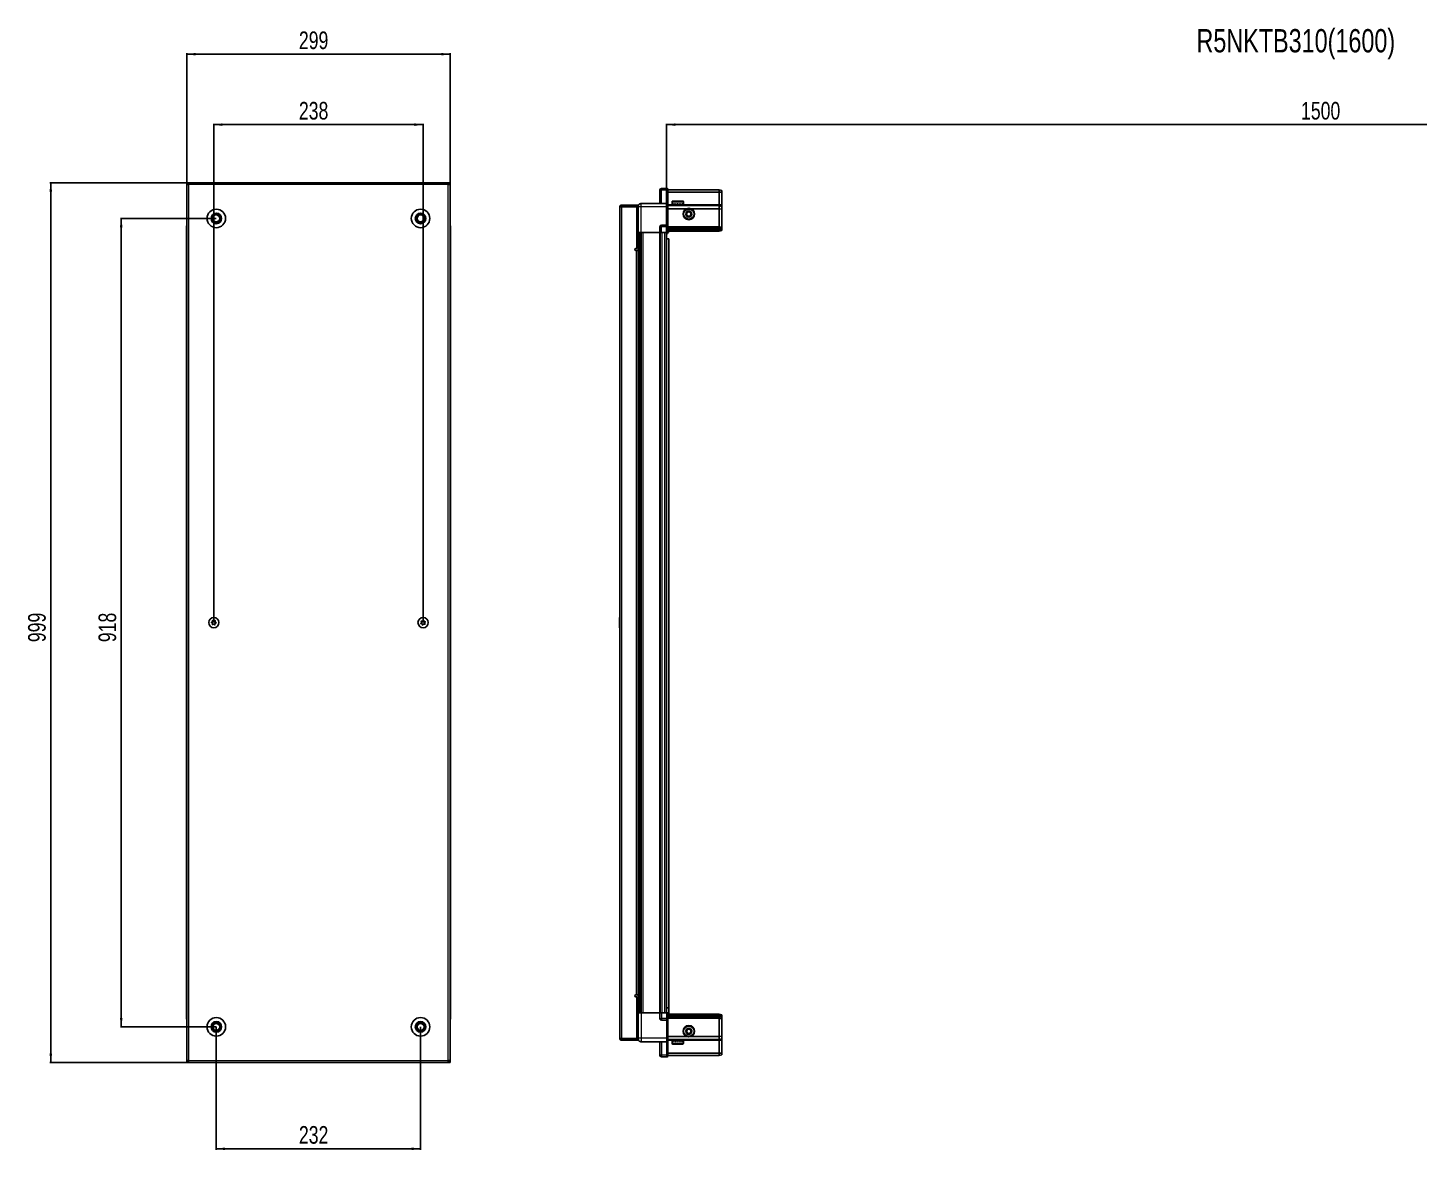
# Model space of a CAD drawing. Header units: millimetres. Extents: x 1770 to 4662, y -1076 to 1958.
# Drawn here: x 1770 to 3351, y 684 to 1958 of the extents above; entities that cross this region are included whole.
import ezdxf

# ---------------------------------------------------------------- set-up
doc = ezdxf.new("R2010")
doc.units = ezdxf.units.MM
doc.layers.add('FORMAT', color=7, linetype='Continuous')
doc.styles.add('SLDTEXTSTYLE0', font='TXT', dxfattribs={"width": 0.75})
doc.dimstyles.new('SLDDIMSTYLE0', dxfattribs={"dimtxt": 20, "dimasz": 10, "dimexe": 0, "dimexo": 0.0625, "dimgap": 5, "dimtad": 2, "dimdec": 1, "dimrnd": 1e-09, "dimzin": 12, "dimdsep": 46, "dimtxsty": 'SLDTEXTSTYLE0', "dimsah": 1, "dimcen": 0.09, "dimadec": 0, "dimazin": 3, "dimtfac": 1, "dimtofl": 0, "dimtmove": 0, "dimatfit": 3, "dimfxl": 0, "dimfrac": 2, "dimtolj": 1, "dimtzin": 12, "dimarcsym": 0})

# ---------------------------------------------------------------- blocks, each defined once
blk = doc.blocks.new('_D')
at = {"layer": 'FORMAT'}
for p, q in [((1950.9, 1782.1), (1795.4, 1782.1)), ((1796.4, 783.1), (1796.4, 1782.1)), ((1950.9, 783.1), (1795.4, 783.1))]:
    blk.add_line(p, q, dxfattribs=at)
for points in [[(1796.4, 1782.1), (1794.9, 1772.1), (1797.9, 1772.1)], [(1796.4, 783.1), (1797.9, 793.1), (1794.9, 793.1)]]:
    blk.add_solid(points, dxfattribs=at)
at = {"layer": 'FORMAT', "insert": (1770.6, 1260.4), "char_height": 20, "attachment_point": 1, "rotation": 90, "style": 'SLDTEXTSTYLE0'}
blk.add_mtext('999', dxfattribs=at)
blk = doc.blocks.new('_D_1')
at = {"layer": 'FORMAT'}
for p, q in [((1950.9, 1782.1), (1950.9, 1929.1)), ((2249.9, 1928.1), (1950.9, 1928.1)), ((2249.9, 1782.1), (2249.9, 1929.1))]:
    blk.add_line(p, q, dxfattribs=at)
for points in [[(1950.9, 1928.1), (1960.9, 1926.6), (1960.9, 1929.6)], [(2249.9, 1928.1), (2239.9, 1929.6), (2239.9, 1926.6)]]:
    blk.add_solid(points, dxfattribs=at)
at = {"layer": 'FORMAT', "insert": (2078.2, 1953.9), "char_height": 20, "attachment_point": 1, "style": 'SLDTEXTSTYLE0'}
blk.add_mtext('299', dxfattribs=at)
blk = doc.blocks.new('_D_2')
at = {"layer": 'FORMAT'}
for p, q in [((1984.4, 823.6), (1984.4, 684.1)), ((2216.4, 823.6), (2216.4, 684.1)), ((1984.4, 685.1), (2216.4, 685.1))]:
    blk.add_line(p, q, dxfattribs=at)
for points in [[(1984.4, 685.1), (1994.4, 683.6), (1994.4, 686.6)], [(2216.4, 685.1), (2206.4, 686.6), (2206.4, 683.6)]]:
    blk.add_solid(points, dxfattribs=at)
at = {"layer": 'FORMAT', "insert": (2078.2, 710.9), "char_height": 20, "attachment_point": 1, "style": 'SLDTEXTSTYLE0'}
blk.add_mtext('232', dxfattribs=at)
blk = doc.blocks.new('_D_3')
at = {"layer": 'FORMAT'}
for p, q in [((1981.4, 1282.6), (1981.4, 1849.1)), ((2219.4, 1282.6), (2219.4, 1849.1)), ((1981.4, 1848.1), (2219.4, 1848.1))]:
    blk.add_line(p, q, dxfattribs=at)
for points in [[(1981.4, 1848.1), (1991.4, 1846.6), (1991.4, 1849.6)], [(2219.4, 1848.1), (2209.4, 1849.6), (2209.4, 1846.6)]]:
    blk.add_solid(points, dxfattribs=at)
at = {"layer": 'FORMAT', "insert": (2078.2, 1873.9), "char_height": 20, "attachment_point": 1, "style": 'SLDTEXTSTYLE0'}
blk.add_mtext('238', dxfattribs=at)
blk = doc.blocks.new('_D_4')
at = {"layer": 'FORMAT'}
for p, q in [((1984.4, 1741.6), (1875.4, 1741.6)), ((1876.4, 1741.6), (1876.4, 823.6)), ((1984.4, 823.6), (1875.4, 823.6))]:
    blk.add_line(p, q, dxfattribs=at)
for points in [[(1876.4, 1741.6), (1874.9, 1731.6), (1877.9, 1731.6)], [(1876.4, 823.6), (1877.9, 833.6), (1874.9, 833.6)]]:
    blk.add_solid(points, dxfattribs=at)
at = {"layer": 'FORMAT', "insert": (1850.6, 1260.4), "char_height": 20, "attachment_point": 1, "rotation": 90, "style": 'SLDTEXTSTYLE0'}
blk.add_mtext('918', dxfattribs=at)
blk = doc.blocks.new('_D_5')
at = {"layer": 'FORMAT'}
for p, q in [((2495.9, 1725.6), (2495.9, 1849.1)), ((3995.9, 1725.6), (3995.9, 1849.1)), ((2495.9, 1848.1), (3995.9, 1848.1))]:
    blk.add_line(p, q, dxfattribs=at)
for points in [[(2495.9, 1848.1), (2505.9, 1846.6), (2505.9, 1849.6)], [(3995.9, 1848.1), (3985.9, 1849.6), (3985.9, 1846.6)]]:
    blk.add_solid(points, dxfattribs=at)
at = {"layer": 'FORMAT', "insert": (3216.4, 1873.9), "char_height": 20, "attachment_point": 1, "style": 'SLDTEXTSTYLE0'}
blk.add_mtext('1500', dxfattribs=at)

msp = doc.modelspace()

# ---------------------------------------------------------------- linework, layer by layer
at = {"color": 7, "linetype": 'Continuous', "lineweight": 25}
for p, q in [((1950.9, 1780.59), (1950.9, 1782.09)), ((1953, 1782.09), (1950.9, 1782.09)), ((1950.9, 1780.59), (1953, 1780.59)), ((1950.9, 1780.59), (1950.9, 1779.99)), ((1950.9, 1779.99), (1950.9, 785.19)), ((1950.9, 1779.99), (1953, 1779.99)), ((1953, 1782.09), (1953, 1779.99)), ((2247.8, 1782.09), (1953, 1782.09)), ((2247.8, 1779.99), (2247.8, 1782.09)), ((2249.9, 1782.09), (2247.8, 1782.09)), ((2247.8, 1780.59), (2249.9, 1780.59)), ((2247.8, 1779.99), (2249.9, 1779.99)), ((2249.9, 1780.59), (2249.9, 1782.09)), ((2249.9, 1779.99), (2249.9, 1780.59)), ((2249.9, 785.19), (2249.9, 1779.99)), ((2488.07, 1773.59), (2488.07, 1758.59)), ((2496.07, 1775.59), (2490.07, 1775.59)), ((2496.07, 1775.59), (2496.4, 1775.59)), ((2496.07, 1775.59), (2496.07, 1773.59)), ((2496.07, 1758.79), (2496.07, 1773.59)), ((2496.07, 1758.79), (2496.07, 1773.59)), ((2497.27, 1775.09), (2496.4, 1775.59)), ((2497.27, 1773.59), (2497.27, 1775.09)), ((2555.57, 1774.09), (2497.27, 1774.09)), ((2497.27, 1773.59), (2497.27, 1758.79)), ((2555.57, 1771.59), (2497.27, 1771.59)), ((2555.57, 1774.09), (2555.57, 1771.59)), ((2558.57, 1773.29), (2555.57, 1774.09)), ((2555.57, 1771.59), (2555.57, 1757.09)), ((2558.57, 1771.44), (2555.57, 1771.59)), ((2558.57, 1771.44), (2558.57, 1773.29)), ((2558.57, 1757.09), (2558.57, 1771.44)), ((2444.07, 1754.74), (2442.57, 1754.74)), ((2442.57, 1754.24), (2442.57, 1754.74)), ((2442.57, 810.94), (2442.57, 1754.24)), ((2444.67, 1755.34), (2444.67, 1756.84)), ((2444.67, 1756.84), (2445.57, 1756.84)), ((2444.67, 1755.34), (2445.57, 1755.34)), ((2444.67, 1754.84), (2462.07, 1754.84)), ((2445.57, 1756.84), (2462.07, 1756.84)), ((2445.57, 1755.34), (2445.57, 1756.84)), ((2445.57, 1755.34), (2462.07, 1755.34)), ((2462.07, 1755.34), (2462.07, 1756.84)), ((2463.57, 1754.84), (2462.07, 1754.84)), ((2462.07, 1754.84), (2462.07, 1707.34)), ((2463.57, 1754.59), (2463.57, 1725.59)), ((2496.07, 1758.59), (2467.07, 1758.59)), ((2496.07, 1758.59), (2496.07, 1758.79)), ((2496.07, 1758.59), (2497.27, 1758.59)), ((2496.07, 1754.59), (2496.07, 1758.59)), ((2496.07, 1734.29), (2496.07, 1754.59)), ((2497.27, 1758.79), (2497.27, 1758.59)), ((2497.27, 1758.59), (2497.27, 1754.59)), ((2555.57, 1756.09), (2497.27, 1756.09)), ((2497.27, 1754.59), (2497.27, 1734.29)), ((2502.07, 1760.49), (2502.07, 1758.09)), ((2502.07, 1758.09), (2502.07, 1757.59)), ((2502.07, 1757.59), (2502.2, 1757.59)), ((2502.39, 1758.09), (2502.2, 1758.09)), ((2502.2, 1758.09), (2502.2, 1757.59)), ((2502.2, 1757.59), (2502.39, 1757.59)), ((2502.39, 1758.09), (2502.39, 1757.59)), ((2502.39, 1757.59), (2502.92, 1757.59)), ((2502.87, 1761.29), (2510.04, 1761.29)), ((2503.32, 1758.09), (2502.92, 1758.09)), ((2502.92, 1758.09), (2502.92, 1757.59)), ((2502.92, 1757.59), (2503.32, 1757.59)), ((2503.32, 1758.09), (2503.32, 1757.59)), ((2503.32, 1757.59), (2504.19, 1757.59)), ((2504.17, 1757.59), (2504.17, 1757.49)), ((2504.17, 1757.49), (2512.97, 1757.49)), ((2504.77, 1758.09), (2504.19, 1758.09)), ((2504.19, 1758.09), (2504.19, 1757.59)), ((2504.19, 1757.59), (2504.77, 1757.59)), ((2504.57, 1757.09), (2505.26, 1756.61)), ((2504.57, 1757.09), (2509.6, 1757.09)), ((2505.26, 1756.61), (2504.57, 1756.13)), ((2504.57, 1756.13), (2504.57, 1756.09)), ((2504.57, 1756.13), (2509.6, 1756.13)), ((2504.77, 1758.09), (2504.77, 1757.59)), ((2504.77, 1757.59), (2505.89, 1757.59)), ((2505.26, 1756.61), (2509.42, 1756.61)), ((2506.58, 1758.09), (2505.89, 1758.09)), ((2505.89, 1758.09), (2505.89, 1757.59)), ((2505.89, 1757.59), (2506.58, 1757.59)), ((2506.58, 1758.09), (2506.58, 1757.59)), ((2506.58, 1757.59), (2507.85, 1757.59)), ((2508.59, 1758.09), (2507.85, 1758.09)), ((2507.85, 1758.09), (2507.85, 1757.59)), ((2507.85, 1757.59), (2508.08, 1757.59)), ((2508.08, 1758.09), (2508.08, 1757.59)), ((2508.58, 1758.09), (2508.58, 1757.59)), ((2508.58, 1757.59), (2508.59, 1757.59)), ((2508.59, 1758.09), (2508.59, 1757.59)), ((2508.59, 1757.59), (2509.88, 1757.59)), ((2509.42, 1756.61), (2511.88, 1756.61)), ((2509.6, 1757.09), (2512.57, 1757.09)), ((2509.6, 1756.13), (2512.57, 1756.13)), ((2510.6, 1758.09), (2509.88, 1758.09)), ((2509.88, 1758.09), (2509.88, 1757.59)), ((2509.94, 1758.09), (2509.94, 1757.59)), ((2509.94, 1757.59), (2510.6, 1757.59)), ((2510.04, 1761.29), (2514.27, 1761.29)), ((2510.6, 1758.09), (2510.6, 1757.59)), ((2510.6, 1757.59), (2511.79, 1757.59)), ((2512.41, 1758.09), (2511.79, 1758.09)), ((2511.79, 1758.09), (2511.79, 1757.59)), ((2511.79, 1757.59), (2512.41, 1757.59)), ((2511.88, 1756.61), (2512.57, 1757.09)), ((2512.57, 1756.13), (2511.88, 1756.61)), ((2512.41, 1758.09), (2512.41, 1757.59)), ((2512.41, 1757.59), (2513.37, 1757.59)), ((2512.57, 1756.09), (2512.57, 1756.13)), ((2512.97, 1757.49), (2512.97, 1757.59)), ((2513.84, 1758.09), (2513.37, 1758.09)), ((2513.37, 1758.09), (2513.37, 1757.59)), ((2513.37, 1757.59), (2513.84, 1757.59)), ((2513.84, 1758.09), (2513.84, 1757.59)), ((2513.84, 1757.59), (2514.49, 1757.59)), ((2514.76, 1758.09), (2514.49, 1758.09)), ((2514.49, 1758.09), (2514.49, 1757.59)), ((2514.49, 1757.59), (2514.76, 1757.59)), ((2514.76, 1758.09), (2514.76, 1757.59)), ((2514.76, 1757.59), (2515.03, 1757.59)), ((2515.07, 1758.09), (2515.03, 1758.09)), ((2515.03, 1758.09), (2515.03, 1757.59)), ((2515.03, 1757.59), (2515.07, 1757.59)), ((2515.07, 1758.09), (2515.07, 1760.49)), ((2515.07, 1758.09), (2515.07, 1757.59)), ((2555.57, 1757.09), (2555.57, 1756.09)), ((2555.57, 1756.09), (2555.57, 1752.59)), ((2558.57, 1755.29), (2555.57, 1756.09)), ((2558.57, 1755.29), (2558.57, 1757.09)), ((2558.57, 1752.26), (2558.57, 1755.29)), ((2518.57, 1752.59), (2497.27, 1752.59)), ((2555.57, 1752.59), (2523.57, 1752.59)), ((2555.57, 1752.59), (2555.57, 1732.09)), ((2555.57, 1752.59), (2558.57, 1752.26)), ((2558.57, 1732.09), (2558.57, 1752.26)), ((1950.4, 1732.09), (1950.4, 1725.59)), ((1950.4, 1725.59), (1950.4, 1732.09)), ((1950.4, 1725.59), (1950.4, 1725.59)), ((1950.9, 1725.59), (1950.4, 1725.59)), ((1950.55, 1725.59), (1950.55, 839.59)), ((2249.9, 1733.42), (2249.9, 1733.42)), ((2249.9, 1725.59), (2250.4, 1725.59)), ((2250.25, 839.59), (2250.25, 1725.59)), ((2250.4, 1732.09), (2250.4, 1725.59)), ((2250.4, 1725.59), (2250.4, 1732.09)), ((2250.4, 1725.59), (2250.4, 1725.59)), ((2250.4, 1725.59), (2250.4, 1725.59)), ((2462.07, 1728.34), (2463.57, 1728.34)), ((2463.57, 1725.59), (2462.07, 1725.59)), ((2464.22, 839.59), (2464.22, 1725.59)), ((2466.01, 1725.59), (2466.01, 839.59)), ((2466.05, 1725.59), (2466.05, 839.59)), ((2488.07, 1725.59), (2467.07, 1725.59)), ((2488.07, 1732.09), (2488.07, 1725.59)), ((2488.07, 1725.59), (2490.07, 1725.59)), ((2488.72, 839.59), (2488.72, 1725.59)), ((2496.07, 1734.09), (2490.07, 1734.09)), ((2496.07, 1725.59), (2490.07, 1725.59)), ((2495.92, 839.59), (2495.92, 1725.59)), ((2496.07, 1734.09), (2496.07, 1734.29)), ((2496.07, 1734.09), (2496.07, 1732.09)), ((2496.07, 1734.09), (2497.27, 1734.09)), ((2496.07, 1725.59), (2496.07, 1732.09)), ((2496.07, 1725.59), (2496.07, 1732.09)), ((2496.07, 1725.59), (2496.4, 1725.59)), ((2496.07, 1725.59), (2496.07, 1725.59)), ((2496.4, 1725.59), (2496.4, 1732.09)), ((2497.27, 1725.59), (2496.4, 1725.59)), ((2496.4, 1725.59), (2496.4, 1725.59)), ((2497.27, 1734.29), (2497.27, 1734.09)), ((2497.27, 1733.42), (2497.27, 1734.09)), ((2497.27, 1733.42), (2497.27, 1725.59)), ((2555.57, 1731.09), (2497.27, 1731.09)), ((2555.57, 1730.09), (2497.27, 1730.09)), ((2555.57, 1728.59), (2497.27, 1728.59)), ((2555.57, 1727.09), (2497.27, 1727.09)), ((2555.57, 1732.09), (2555.57, 1731.09)), ((2555.57, 1731.09), (2555.57, 1730.09)), ((2555.57, 1731.09), (2558.57, 1730.29)), ((2555.57, 1730.09), (2555.57, 1728.59)), ((2555.57, 1730.09), (2558.57, 1729.55)), ((2555.57, 1728.59), (2558.57, 1729.05)), ((2555.57, 1728.59), (2555.57, 1727.09)), ((2555.57, 1727.09), (2558.57, 1727.9)), ((2558.57, 1730.29), (2558.57, 1732.09)), ((2558.57, 1729.55), (2558.57, 1730.29)), ((2558.57, 1729.05), (2558.57, 1729.55)), ((2558.57, 1727.9), (2558.57, 1729.05)), ((2462.07, 1707.34), (2460.72, 1707.34)), ((2495.92, 1718.59), (2498.42, 1718.59)), ((2498.42, 1718.59), (2498.42, 845.09)), ((2460.72, 1705.34), (2461.47, 1705.34)), ((2461.47, 1705.34), (2463.57, 1705.34)), ((2463.57, 1705.34), (2463.57, 859.84)), ((2442.57, 1288.38), (2442.27, 1288.38)), ((2442.27, 1276.81), (2442.27, 1288.38)), ((2464.07, 1292.09), (2464.07, 1273.09)), ((2442.27, 1276.81), (2442.57, 1276.81)), ((2461.47, 859.84), (2460.72, 859.84)), ((2460.72, 857.84), (2462.07, 857.84)), ((2463.57, 859.84), (2461.47, 859.84)), ((2462.07, 857.84), (2462.07, 810.34)), ((1950.4, 833.09), (1950.4, 839.59)), ((1950.4, 839.59), (1950.4, 839.59)), ((1950.4, 839.59), (1950.4, 839.59)), ((1950.4, 839.59), (1950.4, 833.09)), ((1950.9, 839.59), (1950.4, 839.59)), ((2249.9, 839.59), (2250.4, 839.59)), ((2250.4, 839.59), (2250.4, 839.59)), ((2250.4, 833.09), (2250.4, 839.59)), ((2250.4, 839.59), (2250.4, 833.09)), ((2463.57, 839.59), (2462.07, 839.59)), ((2463.57, 810.59), (2463.57, 839.59)), ((2488.07, 839.59), (2467.07, 839.59)), ((2488.07, 833.09), (2488.07, 839.59)), ((2488.07, 839.59), (2490.07, 839.59)), ((2496.07, 839.59), (2490.07, 839.59)), ((2498.42, 845.09), (2495.92, 845.09)), ((2496.07, 833.09), (2496.07, 839.59)), ((2496.07, 839.59), (2496.4, 839.59)), ((2496.4, 833.09), (2496.4, 839.59)), ((2496.4, 839.59), (2497.27, 839.59)), ((2497.27, 839.59), (2497.27, 831.77)), ((2555.57, 838.09), (2497.27, 838.09)), ((2498.42, 845.09), (2498.42, 838.09)), ((2555.57, 836.59), (2555.57, 838.09)), ((2555.57, 838.09), (2558.57, 837.29)), ((1950.9, 831.77), (1950.9, 831.77)), ((2463.57, 836.84), (2462.07, 836.84)), ((2496.07, 831.09), (2490.07, 831.09)), ((2496.07, 833.09), (2496.07, 831.09)), ((2496.07, 833.09), (2496.07, 831.09)), ((2496.07, 831.09), (2497.27, 831.09)), ((2496.07, 830.89), (2496.07, 831.09)), ((2496.07, 810.59), (2496.07, 830.89)), ((2555.57, 836.59), (2497.27, 836.59)), ((2555.57, 835.09), (2497.27, 835.09)), ((2555.57, 834.09), (2497.27, 834.09)), ((2497.27, 831.09), (2497.27, 831.77)), ((2497.27, 831.09), (2497.27, 830.89)), ((2497.27, 830.89), (2497.27, 810.59)), ((2555.57, 835.09), (2555.57, 836.59)), ((2555.57, 836.59), (2558.57, 836.14)), ((2555.57, 835.09), (2558.57, 835.64)), ((2555.57, 834.09), (2555.57, 835.09)), ((2555.57, 834.09), (2558.57, 834.9)), ((2555.57, 833.09), (2555.57, 834.09)), ((2555.57, 812.59), (2555.57, 833.09)), ((2558.57, 837.29), (2558.57, 836.14)), ((2558.57, 836.14), (2558.57, 835.64)), ((2558.57, 835.64), (2558.57, 834.9)), ((2558.57, 834.9), (2558.57, 833.09)), ((2558.57, 833.09), (2558.57, 812.93)), ((2442.57, 810.44), (2442.57, 810.94)), ((2444.07, 810.44), (2442.57, 810.44)), ((2462.07, 810.34), (2444.67, 810.34)), ((2444.67, 809.84), (2444.67, 808.34)), ((2444.67, 809.84), (2445.57, 809.84)), ((2444.67, 808.34), (2445.57, 808.34)), ((2445.57, 809.84), (2445.57, 808.34)), ((2462.07, 809.84), (2445.57, 809.84)), ((2462.07, 808.34), (2445.57, 808.34)), ((2462.07, 810.34), (2463.57, 810.34)), ((2462.07, 809.84), (2462.07, 808.34)), ((2496.07, 806.59), (2467.07, 806.59)), ((2488.07, 791.59), (2488.07, 806.59)), ((2496.07, 806.59), (2496.07, 810.59)), ((2496.07, 806.59), (2497.27, 806.59)), ((2496.07, 806.39), (2496.07, 806.59)), ((2496.07, 791.59), (2496.07, 806.39)), ((2518.57, 812.59), (2497.27, 812.59)), ((2497.27, 810.59), (2497.27, 806.59)), ((2555.57, 809.09), (2497.27, 809.09)), ((2497.27, 806.59), (2497.27, 806.39)), ((2497.27, 806.39), (2497.27, 791.59)), ((2502.07, 807.59), (2502.07, 804.69)), ((2502.17, 807.59), (2502.07, 807.59)), ((2502.17, 807.09), (2502.17, 807.59)), ((2502.33, 807.59), (2502.17, 807.59)), ((2502.17, 807.09), (2502.33, 807.09)), ((2502.33, 807.09), (2502.33, 807.59)), ((2502.82, 807.59), (2502.33, 807.59)), ((2502.82, 807.09), (2502.82, 807.59)), ((2503.2, 807.59), (2502.82, 807.59)), ((2502.82, 807.09), (2503.2, 807.09)), ((2503.2, 807.09), (2503.2, 807.59)), ((2504.04, 807.59), (2503.2, 807.59)), ((2504.04, 807.09), (2504.04, 807.59)), ((2504.6, 807.59), (2504.04, 807.59)), ((2504.04, 807.09), (2504.6, 807.09)), ((2504.17, 807.69), (2504.17, 807.59)), ((2509.57, 807.69), (2504.17, 807.69)), ((2504.57, 809.09), (2504.57, 809.06)), ((2504.57, 809.06), (2505.26, 808.58)), ((2504.67, 809.06), (2504.57, 809.06)), ((2505.26, 808.58), (2504.57, 808.09)), ((2504.67, 808.09), (2504.57, 808.09)), ((2504.6, 807.09), (2504.6, 807.59)), ((2505.7, 807.59), (2504.6, 807.59)), ((2512.57, 809.06), (2504.67, 809.06)), ((2512.57, 808.09), (2504.67, 808.09)), ((2505.35, 808.58), (2505.26, 808.58)), ((2511.88, 808.58), (2505.35, 808.58)), ((2505.7, 807.09), (2505.7, 807.59)), ((2506.39, 807.59), (2505.7, 807.59)), ((2505.7, 807.09), (2506.39, 807.09)), ((2506.39, 807.09), (2506.39, 807.59)), ((2507.65, 807.59), (2506.39, 807.59)), ((2507.65, 807.09), (2507.65, 807.59)), ((2507.95, 807.59), (2507.65, 807.59)), ((2507.65, 807.09), (2508.38, 807.09)), ((2507.95, 807.09), (2507.95, 807.59)), ((2508.38, 807.09), (2508.38, 807.59)), ((2509.68, 807.59), (2508.38, 807.59)), ((2512.97, 807.69), (2509.57, 807.69)), ((2509.68, 807.09), (2509.68, 807.59)), ((2509.68, 807.09), (2510.4, 807.09)), ((2509.81, 807.09), (2509.81, 807.59)), ((2510.4, 807.59), (2509.81, 807.59)), ((2510.4, 807.09), (2510.4, 807.59)), ((2511.61, 807.59), (2510.4, 807.59)), ((2511.61, 807.09), (2511.61, 807.59)), ((2512.24, 807.59), (2511.61, 807.59)), ((2511.61, 807.09), (2512.24, 807.09)), ((2511.88, 808.58), (2512.57, 809.06)), ((2512.57, 808.09), (2511.88, 808.58)), ((2512.24, 807.09), (2512.24, 807.59)), ((2513.23, 807.59), (2512.24, 807.59)), ((2512.57, 809.06), (2512.57, 809.09)), ((2512.97, 807.59), (2512.97, 807.69)), ((2513.23, 807.09), (2513.23, 807.59)), ((2513.72, 807.59), (2513.23, 807.59)), ((2513.23, 807.09), (2513.72, 807.09)), ((2513.72, 807.09), (2513.72, 807.59)), ((2514.4, 807.59), (2513.72, 807.59)), ((2514.4, 807.09), (2514.4, 807.59)), ((2514.69, 807.59), (2514.4, 807.59)), ((2514.4, 807.09), (2514.69, 807.09)), ((2514.69, 807.09), (2514.69, 807.59)), ((2515, 807.59), (2514.69, 807.59)), ((2515, 807.09), (2515, 807.59)), ((2515.07, 807.59), (2515, 807.59)), ((2515, 807.09), (2515.07, 807.09)), ((2515.07, 804.69), (2515.07, 807.59)), ((2515.07, 807.09), (2515.07, 807.59)), ((2515.07, 807.59), (2515.07, 807.59)), ((2555.57, 812.59), (2523.57, 812.59)), ((2555.57, 812.59), (2558.57, 812.93)), ((2555.57, 809.09), (2555.57, 812.59)), ((2558.57, 809.9), (2555.57, 809.09)), ((2555.57, 808.09), (2555.57, 809.09)), ((2555.57, 793.59), (2555.57, 808.09)), ((2558.57, 812.93), (2558.57, 809.9)), ((2558.57, 809.9), (2558.57, 808.09)), ((2558.57, 808.09), (2558.57, 793.75)), ((2496.07, 791.59), (2496.07, 789.59)), ((2555.57, 793.59), (2497.27, 793.59)), ((2497.27, 790.09), (2497.27, 791.59)), ((2555.57, 791.09), (2497.27, 791.09)), ((2503.02, 803.89), (2502.87, 803.89)), ((2514.27, 803.89), (2503.02, 803.89)), ((2558.57, 793.75), (2555.57, 793.59)), ((2555.57, 791.09), (2555.57, 793.59)), ((2558.57, 791.9), (2555.57, 791.09)), ((2558.57, 793.75), (2558.57, 791.9)), ((1953, 785.19), (1950.9, 785.19)), ((1950.9, 785.19), (1950.9, 784.59)), ((1950.9, 784.59), (1950.9, 783.09)), ((1953, 784.59), (1950.9, 784.59)), ((1950.9, 783.09), (1953, 783.09)), ((1953, 785.19), (1953, 783.09)), ((1953, 783.09), (2247.8, 783.09)), ((2247.8, 783.09), (2247.8, 785.19)), ((2249.9, 785.19), (2247.8, 785.19)), ((2249.9, 784.59), (2247.8, 784.59)), ((2247.8, 783.09), (2249.9, 783.09)), ((2249.9, 784.59), (2249.9, 785.19)), ((2249.9, 784.59), (2249.9, 783.09)), ((2496.07, 789.59), (2490.07, 789.59)), ((2496.07, 789.59), (2496.4, 789.59)), ((2496.07, 789.59), (2496.4, 789.59)), ((2496.07, 789.59), (2496.07, 789.59)), ((2496.4, 789.59), (2497.27, 790.09)), ((2496.4, 789.59), (2497.27, 790.09))]:
    msp.add_line(p, q, dxfattribs=at)
at = {"color": 8, "linetype": 'Continuous', "lineweight": 18}
for p, q in [((2247.8, 1779.99), (1953, 1779.99)), ((1953, 1779.99), (1953, 785.19)), ((2247.8, 785.19), (2247.8, 1779.99)), ((2490.07, 1773.59), (2488.07, 1773.59)), ((2490.07, 1773.59), (2490.07, 1775.59)), ((2490.07, 1758.59), (2490.07, 1773.59)), ((2496.07, 1773.59), (2490.07, 1773.59)), ((2496.07, 1773.59), (2497.27, 1773.59)), ((2444.67, 1754.84), (2444.67, 810.34)), ((2467.07, 1725.59), (2467.07, 1754.59)), ((2496.07, 1754.59), (2467.07, 1754.59)), ((2496.07, 1758.79), (2497.27, 1758.79)), ((2496.07, 1754.59), (2497.27, 1754.59)), ((2504.57, 1757.09), (2497.27, 1757.09)), ((2502.07, 1760.49), (2510.24, 1760.49)), ((2510.24, 1760.49), (2515.07, 1760.49)), ((2555.57, 1757.09), (2512.57, 1757.09)), ((2558.57, 1757.09), (2555.57, 1757.09)), ((1950.9, 1732.09), (1950.4, 1732.09)), ((2249.9, 1732.09), (2250.4, 1732.09)), ((2463.57, 1705.34), (2463.57, 1725.59)), ((2464.81, 1725.59), (2464.81, 839.59)), ((2467.25, 839.59), (2467.25, 1725.59)), ((2468.67, 1725.59), (2468.67, 839.59)), ((2488.07, 1732.09), (2490.07, 1732.09)), ((2488.07, 839.59), (2488.07, 1725.59)), ((2490.07, 1732.09), (2490.07, 1734.09)), ((2490.07, 1725.59), (2490.07, 1732.09)), ((2496.07, 1732.09), (2490.07, 1732.09)), ((2490.72, 839.59), (2490.72, 1725.59)), ((2493.92, 839.59), (2493.92, 1725.59)), ((2496.07, 1734.29), (2497.27, 1734.29)), ((2496.07, 1732.09), (2496.4, 1732.09)), ((2496.07, 1725.59), (2496.4, 1725.59)), ((2555.57, 1732.09), (2497.27, 1732.09)), ((2555.57, 1732.09), (2558.57, 1732.09)), ((2461.47, 859.84), (2461.47, 1705.34)), ((2463.57, 839.59), (2463.57, 859.84)), ((2467.07, 839.59), (2467.07, 810.59)), ((2490.07, 839.59), (2490.07, 833.09)), ((1950.9, 833.09), (1950.4, 833.09)), ((2249.9, 833.09), (2250.4, 833.09)), ((2488.07, 833.09), (2490.07, 833.09)), ((2490.07, 833.09), (2490.07, 831.09)), ((2496.07, 833.09), (2490.07, 833.09)), ((2496.07, 833.09), (2496.4, 833.09)), ((2497.27, 830.89), (2496.07, 830.89)), ((2555.57, 833.09), (2497.27, 833.09)), ((2555.57, 833.09), (2558.57, 833.09)), ((2496.07, 810.59), (2467.07, 810.59)), ((2490.07, 806.59), (2490.07, 791.59)), ((2496.07, 810.59), (2497.27, 810.59)), ((2497.27, 806.39), (2496.07, 806.39)), ((2504.57, 808.09), (2497.27, 808.09)), ((2555.57, 808.09), (2512.57, 808.09)), ((2558.57, 808.09), (2555.57, 808.09)), ((2490.07, 791.59), (2488.07, 791.59)), ((2490.07, 791.59), (2490.07, 789.59)), ((2496.07, 791.59), (2490.07, 791.59)), ((2496.07, 791.59), (2497.27, 791.59)), ((2502.24, 804.69), (2502.07, 804.69)), ((2515.07, 804.69), (2502.24, 804.69)), ((1953, 785.19), (2247.8, 785.19))]:
    msp.add_line(p, q, dxfattribs=at)
at = {"color": 7, "linetype": 'Continuous', "lineweight": 25}
for centre, radius in [((1984.4, 1741.59), 10.5), ((1984.4, 1741.59), 6), ((1984.4, 1741.59), 3.9), ((2216.4, 1741.59), 10.5), ((2216.4, 1741.59), 6), ((2216.4, 1741.59), 3.9), ((2521.07, 1746.59), 6.5), ((2521.07, 1746.59), 3.46), ((1981.55, 1282.59), 5.79), ((1981.55, 1282.59), 1.85), ((2219.25, 1282.59), 5.79), ((2219.25, 1282.59), 1.85), ((1984.4, 823.59), 10.5), ((1984.4, 823.59), 6), ((1984.4, 823.59), 3.9), ((2216.4, 823.59), 10.5), ((2216.4, 823.59), 6), ((2216.4, 823.59), 3.9), ((2521.07, 818.59), 6.5), ((2521.07, 818.59), 3.46)]:
    msp.add_circle(centre, radius, dxfattribs=at)
at = {"color": 8, "linetype": 'Continuous', "lineweight": 18}
for centre in [(2521.07, 1746.59), (2521.07, 818.59)]:
    msp.add_circle(centre, 5.7, dxfattribs=at)
at = {"color": 7, "linetype": 'Continuous', "lineweight": 25}
for centre, radius, start, end in [((2490.07, 1773.59), 2, 90, 180), ((2444.57, 1754.34), 0.5, 90, 117.52901), ((2461.97, 1754.74), 0.6, 9.59407, 90), ((2461.97, 1754.74), 2.1, 32.2369, 87.2706), ((2502.87, 1760.49), 0.8, 90, 180), ((2504.17, 1757.09), 0.4, 0, 90), ((2512.97, 1757.09), 0.4, 90, 180), ((2514.27, 1760.49), 0.8, 0, 90), ((1984.4, 1741.59), 4.62, 120, 180), ((1984.4, 1741.59), 4.62, 180, 240), ((1984.4, 1741.59), 4.62, 60, 120), ((1984.4, 1741.59), 4.62, 0, 60), ((1984.4, 1741.59), 4.62, 300, 0), ((2216.4, 1741.59), 4.62, 120, 180), ((2216.4, 1741.59), 4.62, 180, 240), ((2216.4, 1741.59), 4.62, 60, 120), ((2216.4, 1741.59), 4.62, 360, 60), ((2216.4, 1741.59), 4.62, 300, 360), ((2521.07, 1746.59), 2.5, 161.00659, 221.00659), ((2521.07, 1746.59), 2.5, 101.00659, 161.00659), ((2521.07, 1746.59), 2.5, 221.00659, 281.00659), ((2521.07, 1746.59), 2.5, 41.00659, 101.00659), ((2521.07, 1746.59), 2.5, 281.00659, 341.00659), ((2521.07, 1746.59), 2.5, 341.00659, 41.00659), ((1952.4, 1732.09), 2, 138.57492, 180), ((1952.4, 1732.09), 2, 138.59038, 180), ((1984.4, 1741.59), 4.62, 240, 300), ((2216.4, 1741.59), 4.62, 240, 300), ((2248.4, 1732.09), 2, 0, 41.40962), ((2248.4, 1732.09), 2, 0, 41.40962), ((2490.07, 1732.09), 2, 90, 180), ((2493.42, 1728.24), 5, 300, 346.70293), ((2460.72, 1706.34), 1, 90, 270), ((2461.07, 1292.09), 3, 0, 33.55731), ((2461.07, 1273.09), 3, 326.44269, 0), ((2460.72, 858.84), 1, 90, 270), ((1952.4, 833.09), 2, 180, 221.40962), ((1952.4, 833.09), 2, 180, 221.39416), ((1984.4, 823.59), 4.62, 120, 180), ((1984.4, 823.59), 4.62, 180, 240), ((1984.4, 823.59), 4.62, 60, 120), ((1984.4, 823.59), 4.62, 360, 60), ((1984.4, 823.59), 4.62, 300, 360), ((2216.4, 823.59), 4.62, 120, 180), ((2216.4, 823.59), 4.62, 180, 240), ((2216.4, 823.59), 4.62, 60, 120), ((2216.4, 823.59), 4.62, 360, 60), ((2216.4, 823.59), 4.62, 300, 360), ((2248.4, 833.09), 2, 318.57492, 360), ((2248.4, 833.09), 2, 318.59038, 0), ((2490.07, 833.09), 2, 180, 270), ((1984.4, 823.59), 4.62, 240, 300), ((2216.4, 823.59), 4.62, 240, 300), ((2444.57, 810.84), 0.5, 243.29122, 270), ((2461.97, 810.44), 0.6, 270, 350.40593), ((2461.97, 810.44), 2.1, 272.7294, 327.8305), ((2504.17, 808.09), 0.4, 270, 0), ((2512.97, 808.09), 0.4, 180, 270), ((2521.07, 818.59), 2.5, 127.98423, 187.98423), ((2521.07, 818.59), 2.5, 187.98423, 247.98423), ((2521.07, 818.59), 2.5, 67.98423, 127.98423), ((2521.07, 818.59), 2.5, 247.98423, 307.98423), ((2521.07, 818.59), 2.5, 7.98423, 67.98423), ((2521.07, 818.59), 2.5, 307.98423, 7.98423), ((2490.07, 791.59), 2, 180, 270), ((2502.87, 804.69), 0.8, 180, 270), ((2514.27, 804.69), 0.8, 270, 360)]:
    msp.add_arc(centre, radius, start, end, dxfattribs=at)
for centre, start_param, end_param in [((2499.87, 1732.09), 2.4188584, 3.1415927), ((2499.87, 833.09), 3.1415927, 3.8643269)]:
    msp.add_ellipse(centre, major_axis=(3.46, 0), ratio=0.5773503, start_param=start_param, end_param=end_param, dxfattribs=at)
for points, knots in [([(2444.67, 1756.84), (2444.42, 1756.82), (2443.92, 1756.76), (2443.28, 1756.37), (2442.82, 1755.81), (2442.6, 1755.23), (2442.58, 1754.87), (2442.57, 1754.74)], [0, 0, 0, 0, 0.2302553, 0.4485219, 0.6667858, 0.8850496, 1, 1, 1, 1]), ([(2442.57, 1754.24), (2442.6, 1754.29), (2442.65, 1754.38), (2443.04, 1754.51), (2443.6, 1754.64), (2444.18, 1754.75), (2444.54, 1754.82), (2444.67, 1754.84)], [0, 0, 0, 0, 0.2302553, 0.4485219, 0.6667858, 0.8850496, 1, 1, 1, 1]), ([(2467.07, 1758.59), (2466.63, 1758.55), (2465.95, 1758.47), (2465.14, 1758.04), (2464.58, 1757.59), (2464.12, 1757.03), (2463.69, 1756.21), (2463.62, 1755.53), (2463.57, 1755.09)], [0, 0, 0, 0, 0.2394568, 0.3683607, 0.5, 0.6316393, 0.7605432, 1, 1, 1, 1]), ([(2463.57, 1755.09), (2463.57, 1755.09), (2463.57, 1755.07), (2463.57, 1754.96), (2463.57, 1754.79), (2463.57, 1754.66), (2463.57, 1754.59)], [0, 0, 0, 0, 0.2493943, 0.50033348, 0.75016674, 1, 1, 1, 1]), ([(1979.78, 1741.59), (1980.11, 1742.17), (1980.67, 1743.15), (1981.5, 1744.57), (1981.9, 1745.28), (1982.09, 1745.59)], [0, 0, 0, 0, 0.4391308, 0.7513783, 1, 1, 1, 1]), ([(1982.09, 1737.59), (1981.76, 1738.17), (1981.19, 1739.15), (1980.37, 1740.57), (1979.96, 1741.28), (1979.78, 1741.59)], [0, 0, 0, 0, 0.4391308, 0.7513783, 1, 1, 1, 1]), ([(1982.09, 1745.59), (1982.29, 1745.59), (1982.99, 1745.59), (1984.3, 1745.59), (1985.69, 1745.59), (1986.44, 1745.59), (1986.71, 1745.59)], [0, 0, 0, 0, 0.1393293, 0.4852696, 0.8163565, 1, 1, 1, 1]), ([(1986.71, 1745.59), (1987.04, 1745.02), (1987.6, 1744.04), (1988.42, 1742.62), (1988.83, 1741.91), (1989.01, 1741.59)], [0, 0, 0, 0, 0.4391308, 0.7513783, 1, 1, 1, 1]), ([(1989.01, 1741.59), (1988.68, 1741.02), (1988.12, 1740.04), (1987.3, 1738.62), (1986.89, 1737.91), (1986.71, 1737.59)], [0, 0, 0, 0, 0.4391308, 0.7513783, 1, 1, 1, 1]), ([(2211.78, 1741.59), (2212.11, 1742.17), (2212.67, 1743.15), (2213.5, 1744.57), (2213.9, 1745.28), (2214.09, 1745.59)], [0, 0, 0, 0, 0.4391308, 0.7513783, 1, 1, 1, 1]), ([(2214.09, 1737.59), (2213.76, 1738.17), (2213.19, 1739.15), (2212.37, 1740.57), (2211.96, 1741.28), (2211.78, 1741.59)], [0, 0, 0, 0, 0.4391308, 0.7513783, 1, 1, 1, 1]), ([(2214.09, 1745.59), (2214.29, 1745.59), (2214.99, 1745.59), (2216.3, 1745.59), (2217.69, 1745.59), (2218.44, 1745.59), (2218.71, 1745.59)], [0, 0, 0, 0, 0.1393293, 0.4852696, 0.8163565, 1, 1, 1, 1]), ([(2218.71, 1745.59), (2219.04, 1745.02), (2219.6, 1744.04), (2220.42, 1742.62), (2220.83, 1741.91), (2221.01, 1741.59)], [0, 0, 0, 0, 0.4391308, 0.7513783, 1, 1, 1, 1]), ([(2221.01, 1741.59), (2220.68, 1741.02), (2220.12, 1740.04), (2219.3, 1738.62), (2218.89, 1737.91), (2218.71, 1737.59)], [0, 0, 0, 0, 0.4391308, 0.7513783, 1, 1, 1, 1]), ([(2518.24, 1746.04), (2518.4, 1746.53), (2518.72, 1747.44), (2519.03, 1748.35), (2519.18, 1748.77)], [0, 0, 0, 0, 0.5346859, 1, 1, 1, 1]), ([(2520.13, 1743.86), (2519.9, 1744.12), (2519.36, 1744.75), (2518.71, 1745.5), (2518.32, 1745.95), (2518.24, 1746.04)], [0, 0, 0, 0, 0.36290056, 0.86687533, 1, 1, 1, 1]), ([(2519.18, 1748.77), (2519.68, 1748.87), (2520.63, 1749.05), (2521.57, 1749.24), (2522.01, 1749.32)], [0, 0, 0, 0, 0.5346859, 1, 1, 1, 1]), ([(2522.96, 1744.42), (2522.46, 1744.32), (2521.51, 1744.13), (2520.57, 1743.95), (2520.13, 1743.86)], [0, 0, 0, 0, 0.5346859, 1, 1, 1, 1]), ([(2522.01, 1749.32), (2522.09, 1749.23), (2522.48, 1748.78), (2523.14, 1748.03), (2523.68, 1747.4), (2523.9, 1747.14)], [0, 0, 0, 0, 0.13312467, 0.63709944, 1, 1, 1, 1]), ([(2523.9, 1747.14), (2523.74, 1746.66), (2523.42, 1745.74), (2523.11, 1744.84), (2522.96, 1744.42)], [0, 0, 0, 0, 0.5346859, 1, 1, 1, 1]), ([(1986.71, 1737.59), (1986.44, 1737.59), (1985.69, 1737.59), (1984.3, 1737.59), (1982.99, 1737.59), (1982.29, 1737.59), (1982.09, 1737.59)], [0, 0, 0, 0, 0.1836435, 0.5147304, 0.8606707, 1, 1, 1, 1]), ([(2218.71, 1737.59), (2218.44, 1737.59), (2217.69, 1737.59), (2216.3, 1737.59), (2214.99, 1737.59), (2214.29, 1737.59), (2214.09, 1737.59)], [0, 0, 0, 0, 0.1836435, 0.5147304, 0.8606707, 1, 1, 1, 1]), ([(2463.57, 1725.59), (2463.61, 1725.59), (2463.69, 1725.59), (2464.29, 1725.59), (2465.18, 1725.59), (2466.16, 1725.59), (2466.81, 1725.59), (2467.07, 1725.59)], [0, 0, 0, 0, 0.2146939, 0.4293877, 0.6440816, 0.8587754, 1, 1, 1, 1]), ([(1979.97, 1280.28), (1979.99, 1280.27), (1980.01, 1280.26), (1980.07, 1280.26), (1980.21, 1280.31), (1980.55, 1280.49), (1981.02, 1280.75), (1981.66, 1280.73), (1982.1, 1280.47), (1982.42, 1280.23), (1982.61, 1280.1), (1982.7, 1280.07), (1982.75, 1280.06), (1982.78, 1280.08), (1982.8, 1280.1), (1982.83, 1280.16), (1982.87, 1280.43), (1982.86, 1280.9), (1983.02, 1281.6), (1983.6, 1282), (1984.05, 1282.17), (1984.28, 1282.3), (1984.33, 1282.35), (1984.34, 1282.38), (1984.34, 1282.41), (1984.32, 1282.45), (1984.3, 1282.48), (1984.24, 1282.54), (1984.05, 1282.67), (1983.73, 1282.87), (1983.32, 1283.18), (1983.07, 1283.76), (1983.13, 1284.3), (1983.17, 1284.69), (1983.16, 1284.84), (1983.14, 1284.89), (1983.12, 1284.92), (1983.08, 1284.93), (1983.02, 1284.92), (1982.88, 1284.88), (1982.54, 1284.7), (1982.07, 1284.44), (1981.43, 1284.46), (1980.99, 1284.72), (1980.68, 1284.96), (1980.48, 1285.09), (1980.39, 1285.12), (1980.35, 1285.12), (1980.31, 1285.11), (1980.29, 1285.09), (1980.26, 1285.03), (1980.22, 1284.76), (1980.23, 1284.28), (1980.08, 1283.59), (1979.49, 1283.19), (1979.04, 1283.02), (1978.81, 1282.89), (1978.77, 1282.83), (1978.75, 1282.81), (1978.75, 1282.77), (1978.77, 1282.74), (1978.79, 1282.71), (1978.85, 1282.65), (1979.04, 1282.52), (1979.36, 1282.32), (1979.77, 1282.01), (1980.03, 1281.42), (1979.96, 1280.89), (1979.92, 1280.5), (1979.93, 1280.35), (1979.95, 1280.3), (1979.97, 1280.28), (1979.97, 1280.28)], [0, 0, 0, 0, 0.0020087, 0.00442, 0.0093647, 0.0255282, 0.0677053, 0.0957862, 0.1246456, 0.1503415, 0.1605194, 0.1633943, 0.1656965, 0.1672448, 0.1688741, 0.1707699, 0.1786058, 0.2119941, 0.2499945, 0.2879948, 0.3213831, 0.329219, 0.3311148, 0.3327441, 0.3342924, 0.3362166, 0.3385353, 0.3413178, 0.349662, 0.3753578, 0.4042173, 0.4322982, 0.4744753, 0.4906388, 0.4966691, 0.49844, 0.5, 0.5020087, 0.50442, 0.5093647, 0.5255282, 0.5677053, 0.5957862, 0.6246456, 0.6503415, 0.6605194, 0.6633943, 0.6656965, 0.6672448, 0.6688741, 0.6707699, 0.6786058, 0.7119941, 0.7499945, 0.7879948, 0.8213831, 0.829219, 0.8311148, 0.8327441, 0.8342924, 0.8362166, 0.8385353, 0.8413178, 0.849662, 0.8753578, 0.9042173, 0.9322982, 0.9744753, 0.9906388, 0.9966691, 0.99844, 1, 1, 1, 1]), ([(2219.74, 1285.35), (2219.73, 1285.35), (2219.7, 1285.35), (2219.65, 1285.32), (2219.54, 1285.23), (2219.3, 1284.92), (2218.97, 1284.49), (2218.39, 1284.25), (2217.87, 1284.31), (2217.49, 1284.4), (2217.26, 1284.44), (2217.16, 1284.43), (2217.12, 1284.42), (2217.1, 1284.39), (2217.09, 1284.36), (2217.08, 1284.29), (2217.16, 1284.03), (2217.36, 1283.6), (2217.5, 1282.91), (2217.12, 1282.3), (2216.79, 1281.97), (2216.63, 1281.75), (2216.61, 1281.68), (2216.61, 1281.65), (2216.62, 1281.62), (2216.65, 1281.6), (2216.69, 1281.58), (2216.76, 1281.55), (2216.98, 1281.51), (2217.36, 1281.46), (2217.86, 1281.33), (2218.33, 1280.91), (2218.49, 1280.39), (2218.61, 1280.02), (2218.68, 1279.89), (2218.72, 1279.85), (2218.75, 1279.83), (2218.79, 1279.84), (2218.84, 1279.86), (2218.95, 1279.96), (2219.19, 1280.27), (2219.52, 1280.7), (2220.11, 1280.93), (2220.62, 1280.88), (2221, 1280.79), (2221.24, 1280.75), (2221.33, 1280.76), (2221.37, 1280.77), (2221.39, 1280.8), (2221.4, 1280.83), (2221.41, 1280.89), (2221.34, 1281.15), (2221.13, 1281.58), (2220.99, 1282.28), (2221.37, 1282.89), (2221.71, 1283.22), (2221.86, 1283.44), (2221.88, 1283.5), (2221.88, 1283.54), (2221.87, 1283.56), (2221.84, 1283.59), (2221.81, 1283.61), (2221.73, 1283.64), (2221.51, 1283.68), (2221.13, 1283.73), (2220.63, 1283.85), (2220.16, 1284.28), (2220, 1284.8), (2219.88, 1285.17), (2219.81, 1285.3), (2219.77, 1285.34), (2219.75, 1285.35), (2219.74, 1285.35)], [0, 0, 0, 0, 0.00200873, 0.00442003, 0.00936469, 0.02552819, 0.06770529, 0.09578618, 0.12464563, 0.1503415, 0.16051935, 0.16339425, 0.16569651, 0.16724481, 0.16887414, 0.1707699, 0.17860577, 0.21199411, 0.24999446, 0.2879948, 0.32138314, 0.32921901, 0.33111477, 0.3327441, 0.3342924, 0.33621663, 0.33853534, 0.3413178, 0.34966197, 0.37535784, 0.40421729, 0.43229818, 0.47447528, 0.49063878, 0.4966691, 0.49844005, 0.5, 0.50200873, 0.50442003, 0.50936469, 0.52552819, 0.56770529, 0.59578618, 0.62464563, 0.6503415, 0.66051935, 0.66339425, 0.66569651, 0.66724481, 0.66887414, 0.6707699, 0.67860577, 0.71199411, 0.74999446, 0.7879948, 0.82138314, 0.82921901, 0.83111477, 0.8327441, 0.8342924, 0.83621663, 0.83853534, 0.8413178, 0.84966197, 0.87535784, 0.90421729, 0.93229818, 0.97447528, 0.99063878, 0.9966691, 0.99844005, 1, 1, 1, 1]), ([(2463.57, 839.59), (2463.61, 839.59), (2463.69, 839.59), (2464.29, 839.59), (2465.18, 839.59), (2466.16, 839.59), (2466.81, 839.59), (2467.07, 839.59)], [0, 0, 0, 0, 0.21469386, 0.42938772, 0.64408158, 0.85877544, 1, 1, 1, 1]), ([(1979.78, 823.59), (1980.11, 824.17), (1980.67, 825.15), (1981.5, 826.57), (1981.9, 827.28), (1982.09, 827.59)], [0, 0, 0, 0, 0.4391308, 0.7513783, 1, 1, 1, 1]), ([(1982.09, 819.59), (1981.76, 820.17), (1981.19, 821.15), (1980.37, 822.57), (1979.96, 823.28), (1979.78, 823.59)], [0, 0, 0, 0, 0.4391308, 0.7513783, 1, 1, 1, 1]), ([(1982.09, 827.59), (1982.29, 827.59), (1982.99, 827.59), (1984.3, 827.59), (1985.69, 827.59), (1986.44, 827.59), (1986.71, 827.59)], [0, 0, 0, 0, 0.1393293, 0.4852696, 0.8163565, 1, 1, 1, 1]), ([(1986.71, 827.59), (1987.04, 827.02), (1987.6, 826.04), (1988.42, 824.62), (1988.83, 823.91), (1989.01, 823.59)], [0, 0, 0, 0, 0.4391308, 0.7513783, 1, 1, 1, 1]), ([(1989.01, 823.59), (1988.68, 823.02), (1988.12, 822.04), (1987.3, 820.62), (1986.89, 819.91), (1986.71, 819.59)], [0, 0, 0, 0, 0.4391308, 0.7513783, 1, 1, 1, 1]), ([(2211.78, 823.59), (2212.11, 824.17), (2212.67, 825.15), (2213.5, 826.57), (2213.9, 827.28), (2214.09, 827.59)], [0, 0, 0, 0, 0.4391308, 0.7513783, 1, 1, 1, 1]), ([(2214.09, 819.59), (2213.76, 820.17), (2213.19, 821.15), (2212.37, 822.57), (2211.96, 823.28), (2211.78, 823.59)], [0, 0, 0, 0, 0.4391308, 0.7513783, 1, 1, 1, 1]), ([(2214.09, 827.59), (2214.29, 827.59), (2214.99, 827.59), (2216.3, 827.59), (2217.69, 827.59), (2218.44, 827.59), (2218.71, 827.59)], [0, 0, 0, 0, 0.1393293, 0.4852696, 0.8163565, 1, 1, 1, 1]), ([(2218.71, 827.59), (2219.04, 827.02), (2219.6, 826.04), (2220.42, 824.62), (2220.83, 823.91), (2221.01, 823.59)], [0, 0, 0, 0, 0.4391308, 0.7513783, 1, 1, 1, 1]), ([(2221.01, 823.59), (2220.68, 823.02), (2220.12, 822.04), (2219.3, 820.62), (2218.89, 819.91), (2218.71, 819.59)], [0, 0, 0, 0, 0.4391308, 0.7513783, 1, 1, 1, 1]), ([(1986.71, 819.59), (1986.44, 819.59), (1985.69, 819.59), (1984.3, 819.59), (1982.99, 819.59), (1982.29, 819.59), (1982.09, 819.59)], [0, 0, 0, 0, 0.1836435, 0.5147304, 0.8606707, 1, 1, 1, 1]), ([(2218.71, 819.59), (2218.44, 819.59), (2217.69, 819.59), (2216.3, 819.59), (2214.99, 819.59), (2214.29, 819.59), (2214.09, 819.59)], [0, 0, 0, 0, 0.1836435, 0.5147304, 0.8606707, 1, 1, 1, 1]), ([(2444.67, 810.34), (2444.42, 810.39), (2443.92, 810.48), (2443.28, 810.61), (2442.82, 810.74), (2442.6, 810.85), (2442.58, 810.92), (2442.57, 810.94)], [0, 0, 0, 0, 0.2302553, 0.4485219, 0.6667858, 0.8850496, 1, 1, 1, 1]), ([(2442.57, 810.44), (2442.6, 810.19), (2442.65, 809.7), (2443.04, 809.06), (2443.6, 808.59), (2444.18, 808.37), (2444.54, 808.35), (2444.67, 808.34)], [0, 0, 0, 0, 0.2302553, 0.4485219, 0.6667858, 0.8850496, 1, 1, 1, 1]), ([(2463.57, 810.09), (2463.57, 810.1), (2463.57, 810.11), (2463.57, 810.23), (2463.57, 810.4), (2463.57, 810.53), (2463.57, 810.59)], [0, 0, 0, 0, 0.2493943, 0.5003335, 0.7501667, 1, 1, 1, 1]), ([(2467.07, 806.59), (2466.63, 806.64), (2465.95, 806.71), (2465.14, 807.15), (2464.58, 807.6), (2464.12, 808.16), (2463.69, 808.98), (2463.62, 809.65), (2463.57, 810.09)], [0, 0, 0, 0, 0.2394568, 0.3683607, 0.5, 0.6316393, 0.7605432, 1, 1, 1, 1]), ([(2518.39, 819.68), (2518.8, 819.99), (2519.56, 820.59), (2520.32, 821.18), (2520.67, 821.45)], [0, 0, 0, 0, 0.53468586, 1, 1, 1, 1]), ([(2518.79, 816.82), (2518.78, 816.94), (2518.69, 817.53), (2518.56, 818.52), (2518.44, 819.33), (2518.39, 819.68)], [0, 0, 0, 0, 0.13312467, 0.63709944, 1, 1, 1, 1]), ([(2521.47, 815.73), (2520.99, 815.93), (2520.1, 816.29), (2519.21, 816.65), (2518.79, 816.82)], [0, 0, 0, 0, 0.53468586, 1, 1, 1, 1]), ([(2520.67, 821.45), (2521.15, 821.26), (2522.04, 820.9), (2522.93, 820.54), (2523.34, 820.37)], [0, 0, 0, 0, 0.53468586, 1, 1, 1, 1]), ([(2523.75, 817.51), (2523.34, 817.19), (2522.58, 816.6), (2521.82, 816.01), (2521.47, 815.73)], [0, 0, 0, 0, 0.5346859, 1, 1, 1, 1]), ([(2523.34, 820.37), (2523.39, 820.03), (2523.51, 819.21), (2523.65, 818.23), (2523.73, 817.64), (2523.75, 817.51)], [0, 0, 0, 0, 0.3629006, 0.8668753, 1, 1, 1, 1])]:
    msp.add_open_spline(points, degree=3, knots=knots, dxfattribs=at)
for points in [[(2444.67, 1755.34), (2444.59, 1755.33), (2444.43, 1755.32), (2444.24, 1755.18), (2444.1, 1754.98), (2444.08, 1754.82), (2444.07, 1754.74)], [(2444.07, 810.44), (2444.08, 810.36), (2444.1, 810.21), (2444.24, 810.01), (2444.43, 809.87), (2444.59, 809.85), (2444.67, 809.84)]]:
    msp.add_open_spline(points, degree=3, dxfattribs=at)
at = {"color": 8, "linetype": 'Continuous', "lineweight": 18}
for points in [[(2467.07, 1754.59), (2466.63, 1754.59), (2465.95, 1754.59), (2465.14, 1754.59), (2464.58, 1754.59), (2464.12, 1754.59), (2463.69, 1754.59), (2463.62, 1754.59), (2463.57, 1754.59)], [(2467.07, 810.59), (2466.63, 810.59), (2465.95, 810.59), (2465.14, 810.59), (2464.58, 810.59), (2464.12, 810.59), (2463.69, 810.59), (2463.62, 810.59), (2463.57, 810.59)]]:
    msp.add_open_spline(points, degree=3, knots=[0, 0, 0, 0, 0.2394568, 0.3683607, 0.5, 0.6316393, 0.7605432, 1, 1, 1, 1], dxfattribs=at)
for points in [[(2467.07, 1754.59), (2467.07, 1755.12), (2467.07, 1756.17), (2467.07, 1757.49), (2467.07, 1758.41), (2467.07, 1758.53), (2467.07, 1758.59)], [(2467.07, 810.59), (2467.07, 810.07), (2467.07, 809.02), (2467.07, 807.7), (2467.07, 806.77), (2467.07, 806.65), (2467.07, 806.59)]]:
    msp.add_open_spline(points, degree=3, dxfattribs=at)

# ---------------------------------------------------------------- texts
at = {"layer": 'FORMAT', "insert": (3097.69, 1956.62), "char_height": 26.4583, "attachment_point": 1, "style": 'SLDTEXTSTYLE0'}
msp.add_mtext('R5NKTB310(1600)', dxfattribs=at)

# ---------------------------------------------------------------- dimensions: what is measured, and where the dimension line sits
at = {"layer": 'FORMAT'}
for base, p1, p2, picture, middle in [((1950.9, 1928.09), (2249.9, 1782.09), (1950.9, 1782.09), '_D_1', (2100.4, 1928.09)), ((2219.4, 1848.09), (1981.4, 1282.59), (2219.4, 1282.59), '_D_3', (2100.4, 1848.09))]:
    dim = msp.add_linear_dim(base=base, p1=p1, p2=p2, dimstyle='SLDDIMSTYLE0', dxfattribs=at)
    dim.commit()
    dim.dimension.update_dxf_attribs({"geometry": picture, "text_midpoint": middle, "dimtype": 160})
for base, p1, p2, angle, picture, middle in [((3995.92, 1848.09), (2495.92, 1725.59), (3995.92, 1725.59), 0, '_D_5', (3245.92, 1848.09)), ((1796.4, 1782.09), (1950.9, 783.09), (1950.9, 1782.09), 90, '_D', (1796.4, 1282.59)), ((1876.4, 823.59), (1984.4, 1741.59), (1984.4, 823.59), 90, '_D_4', (1876.4, 1282.59)), ((2216.4, 685.09), (1984.4, 823.59), (2216.4, 823.59), 0, '_D_2', (2100.4, 685.09))]:
    dim = msp.add_linear_dim(base=base, p1=p1, p2=p2, angle=angle, dimstyle='SLDDIMSTYLE0', dxfattribs=at)
    dim.commit()
    dim.dimension.update_dxf_attribs({"geometry": picture, "text_midpoint": middle, "dimtype": 160})

doc.saveas('drawing.dxf')
